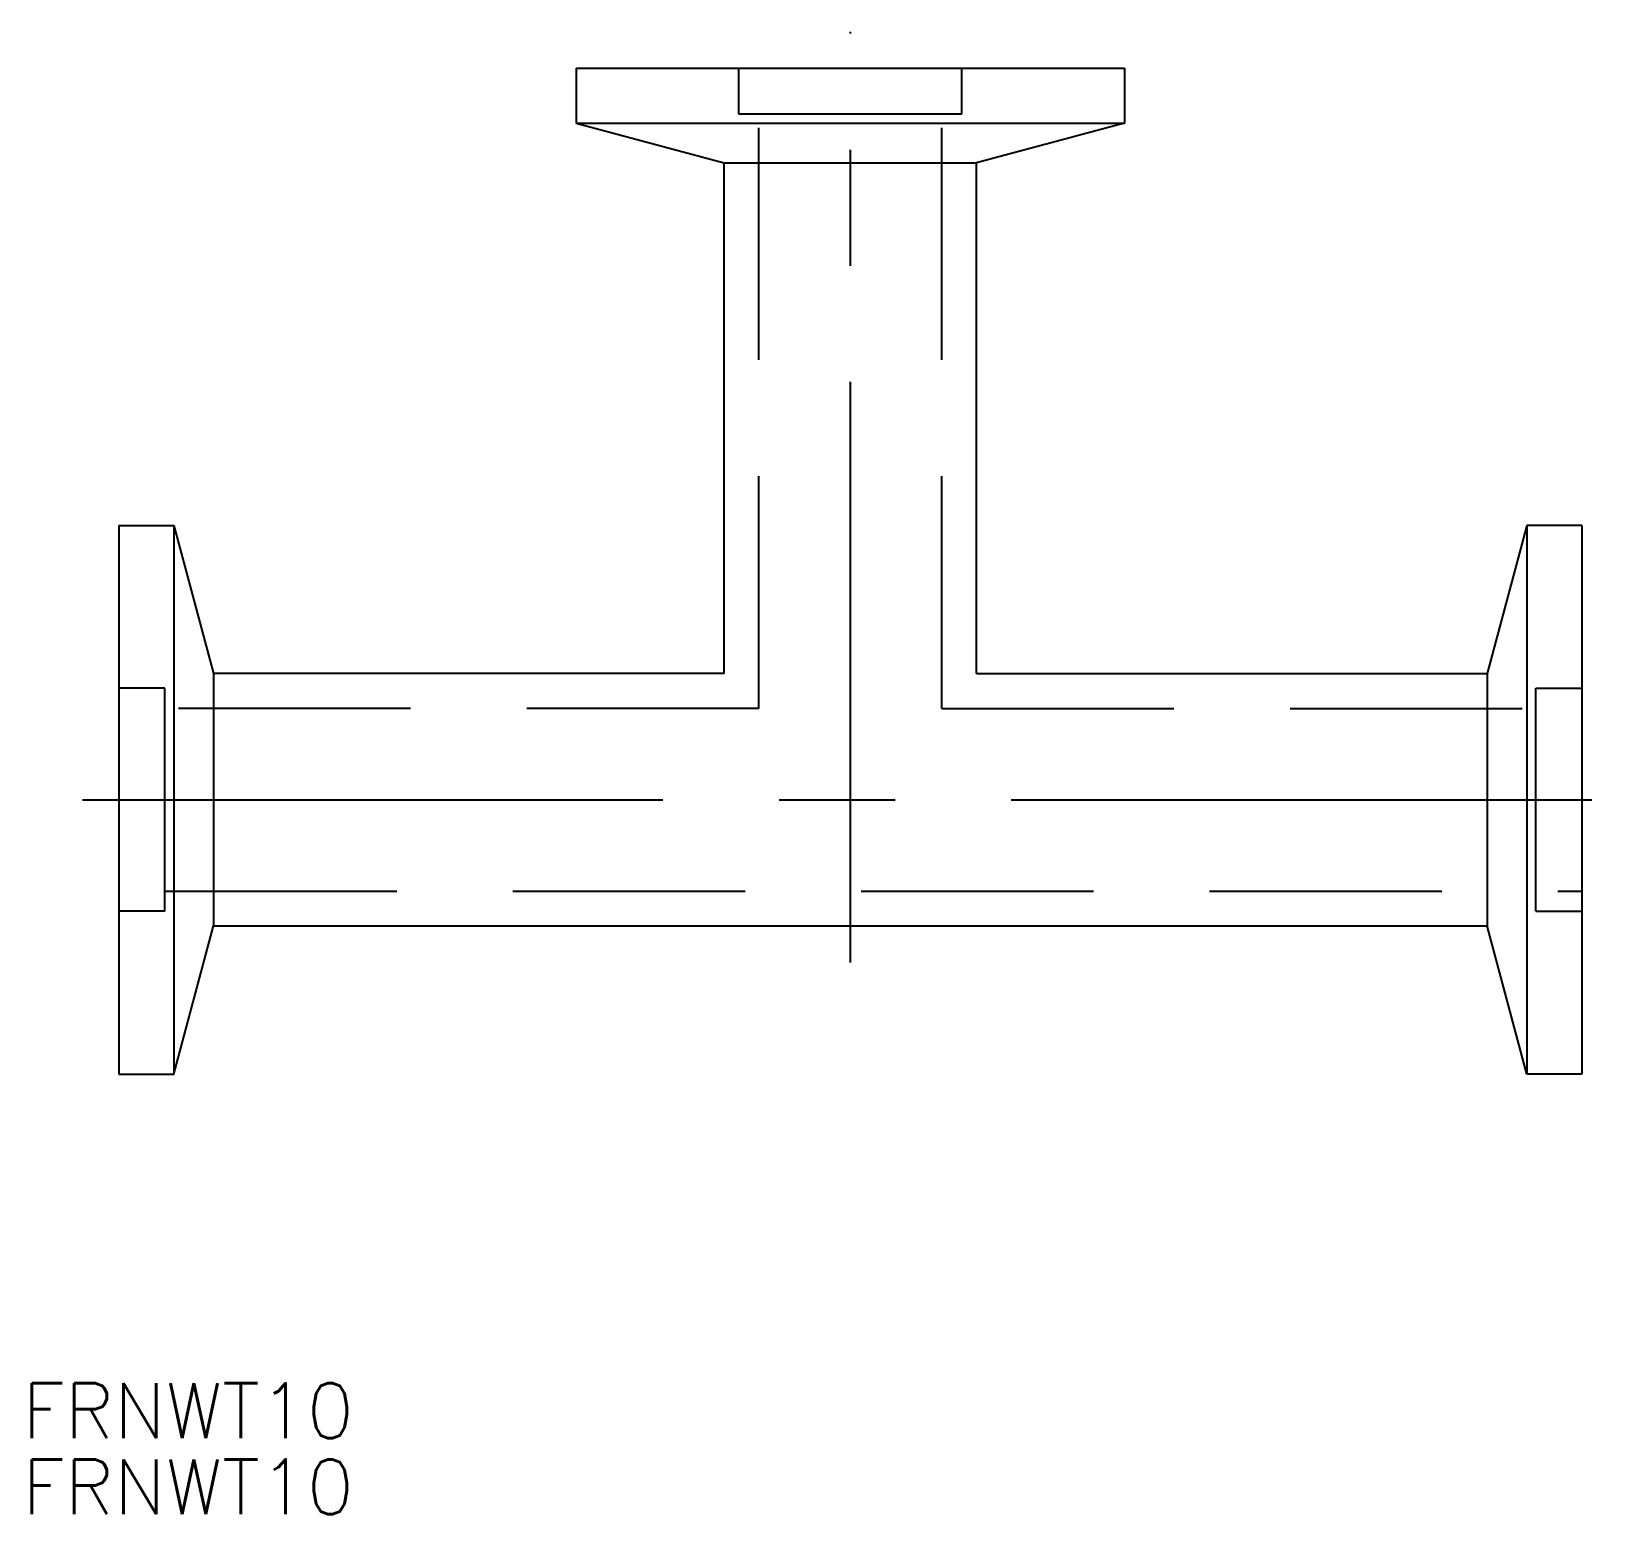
# Model space of a CAD drawing. Extents: x -44.8 to 42, y -79.1 to 2.
import ezdxf

# ---------------------------------------------------------------- set-up
doc = ezdxf.new("R2010")
doc.units = 0
doc.linetypes.add('CENTER', pattern=[50.8, 31.75, -6.35, 6.35, -6.35])
doc.linetypes.add('DASHED', pattern=[19.05, 12.7, -6.35])
doc.layers.get('0').update_dxf_attribs({"linetype": 'CONTINUOUS'})
doc.layers.add('CENTER', color=1, linetype='CENTER')
doc.styles.get("Standard").update_dxf_attribs({"font": 'txt.shx', "height": 3, "bigfont": 'bigfont.shx'})

msp = doc.modelspace()

# ---------------------------------------------------------------- linework, layer by layer
at = {"color": 7, "linetype": 'CONTINUOUS'}
for p, q in [((-15, 0), (-15, -3)), ((-15, 0), (15, 0)), ((15, 0), (15, -3)), ((-15, -3), (-6.9, -5.17)), ((-15, -3), (15, -3)), ((15, -3), (6.9, -5.17)), ((-6.9, -33.1), (-6.9, -5.17)), ((-6.9, -5.17), (6.9, -5.17)), ((6.9, -33.1), (6.9, -5.17)), ((-40, -25), (-37, -25)), ((-40, -25), (-40, -55)), ((-37, -25), (-34.83, -33.1)), ((-37, -25), (-37, -55)), ((37, -25), (34.83, -33.1)), ((40, -25), (37, -25)), ((37, -25), (37, -55)), ((40, -25), (40, -55)), ((-6.9, -33.1), (-34.83, -33.1)), ((-34.83, -33.1), (-34.83, -46.9)), ((6.9, -33.1), (34.83, -33.1)), ((34.83, -33.1), (34.83, -46.9)), ((-37, -55), (-34.83, -46.9)), ((-34.83, -46.9), (34.83, -46.9)), ((37, -55), (34.83, -46.9)), ((-40, -55), (-37, -55)), ((40, -55), (37, -55))]:
    msp.add_line(p, q, dxfattribs=at)
at = {"color": 3, "linetype": 'DASHED'}
for p, q in [((-6.1, -2.5), (-6.1, 0)), ((6.1, -2.5), (6.1, 0)), ((6.1, -2.5), (-6.1, -2.5)), ((-5, -35), (-5, -2.5)), ((5, -35), (5, -2.5)), ((-37.5, -33.9), (-40, -33.9)), ((-37.5, -46.1), (-37.5, -33.9)), ((37.5, -46.1), (37.5, -33.9)), ((37.5, -33.9), (40, -33.9)), ((-5, -35), (-37.5, -35)), ((5, -35), (40, -35)), ((-37.5, -45), (40, -45)), ((-37.5, -46.1), (-40, -46.1)), ((37.5, -46.1), (40, -46.1))]:
    msp.add_line(p, q, dxfattribs=at)
at = {"layer": 'CENTER', "color": 1, "linetype": 'CENTER'}
for p, q in [((0, -48.9), (0, 2)), ((-42, -40), (42, -40))]:
    msp.add_line(p, q, dxfattribs=at)

# ---------------------------------------------------------------- texts
at = {"color": 7, "linetype": 'CONTINUOUS'}
for p in [(-45.286, -74.904), (-45.286, -79.071)]:
    msp.add_text('FRNWT10', height=3, dxfattribs=at).set_placement(p)

doc.saveas('drawing.dxf')
